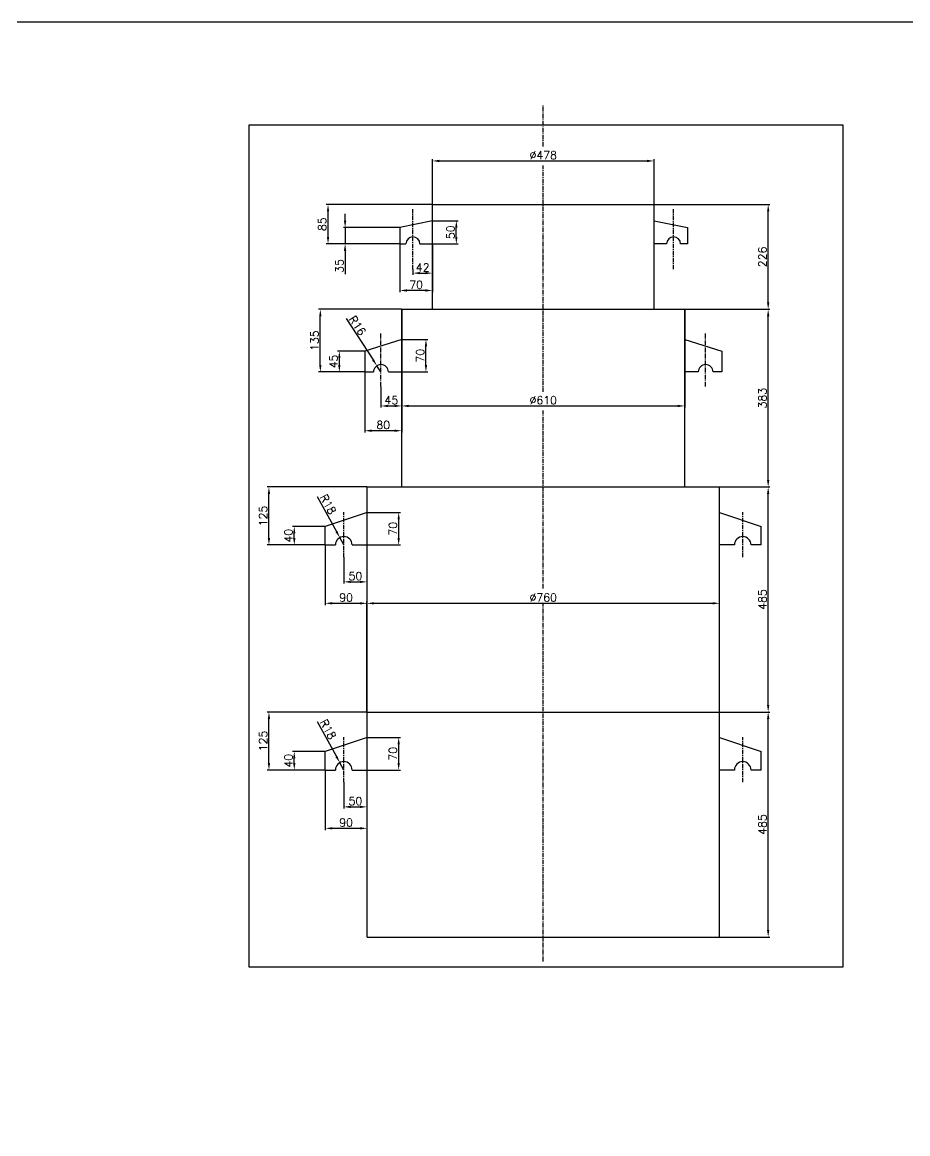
# Model space of a CAD drawing. Extents: x -13768 to 18086, y -10615 to 1188.
# Drawn here: x 2688 to 4598, y -5316 to -2920 of the extents above; entities that cross this region are included whole.
import ezdxf

# ---------------------------------------------------------------- set-up
doc = ezdxf.new("R2010")
doc.units = 0
doc.header["$LTSCALE"] = 7.5
doc.header["$MEASUREMENT"] = 0
doc.linetypes.add('CENTER', pattern=[2, 1.25, -0.25, 0.25, -0.25])
doc.layers.get('0').update_dxf_attribs({"linetype": 'CONTINUOUS'})
doc.layers.get('DEFPOINTS').update_dxf_attribs({"linetype": 'CONTINUOUS'})
doc.layers.add('CL', color=1, linetype='CENTER')
doc.layers.add('CO', color=3, linetype='CONTINUOUS')
doc.styles.add('ROMANS', font='ROMANS.SHX')
doc.dimstyles.new('7con5', dxfattribs={"dimscale": 7.5, "dimtxt": 2.3, "dimasz": 2, "dimexe": 0.5, "dimexo": 0.0625, "dimgap": 0.5, "dimtad": 1, "dimdec": 4, "dimdsep": 46, "dimtxsty": 'ROMANS', "dimcen": -2, "dimclrt": 7, "dimadec": 0, "dimazin": 0, "dimtfac": 0.869565, "dimtdec": 4, "dimtmove": 0, "dimatfit": 3, "dimfxl": 1, "dimtolj": 1, "dimarcsym": 0})

# ---------------------------------------------------------------- blocks, each defined once
blk = doc.blocks.new('*D699')
at = {"layer": 'CO', "color": 0, "lineweight": -2}
for p, q in [((4192.2, -4406.8), (4300.3, -4406.8)), ((4296.6, -4876.8), (4296.6, -4421.8)), ((4192.2, -4891.8), (4300.3, -4891.8))]:
    blk.add_line(p, q, dxfattribs=at)
at = {"layer": 'CO', "color": 0}
for points in [[(4294.1, -4421.8), (4299.1, -4421.8), (4296.6, -4406.8)], [(4294.1, -4876.8), (4299.1, -4876.8), (4296.6, -4891.8)]]:
    blk.add_solid(points, dxfattribs=at)
at = {"layer": 'DEFPOINTS', "color": 0}
for p in [(4191.7, -4406.8), (4296.6, -4406.8), (4191.7, -4891.8)]:
    blk.add_point(p, dxfattribs=at)
at = {"layer": 'CO', "color": 7, "insert": (4284.2, -4649.3), "char_height": 17.25, "attachment_point": 5, "rotation": 90, "style": 'ROMANS'}
blk.add_mtext('\\A1;485', dxfattribs=at)
blk = doc.blocks.new('*D700')
at = {"layer": 'CO', "color": 0, "lineweight": -2}
for p, q in [((4192.2, -3921.8), (4300.3, -3921.8)), ((4296.6, -4391.8), (4296.6, -3936.8)), ((4192.2, -4406.8), (4300.3, -4406.8))]:
    blk.add_line(p, q, dxfattribs=at)
at = {"layer": 'CO', "color": 0}
for points in [[(4294.1, -3936.8), (4299.1, -3936.8), (4296.6, -3921.8)], [(4294.1, -4391.8), (4299.1, -4391.8), (4296.6, -4406.8)]]:
    blk.add_solid(points, dxfattribs=at)
at = {"layer": 'DEFPOINTS', "color": 0}
for p in [(4191.7, -3921.8), (4296.6, -3921.8), (4191.7, -4406.8)]:
    blk.add_point(p, dxfattribs=at)
at = {"layer": 'CO', "color": 7, "insert": (4284.2, -4164.3), "char_height": 17.25, "attachment_point": 5, "rotation": 90, "style": 'ROMANS'}
blk.add_mtext('\\A1;485', dxfattribs=at)
blk = doc.blocks.new('*D701')
at = {"layer": 'CO', "color": 0, "lineweight": -2}
for p, q in [((4117.2, -3538.8), (4300.3, -3538.8)), ((4296.6, -3906.8), (4296.6, -3553.8)), ((4192.2, -3921.8), (4300.3, -3921.8))]:
    blk.add_line(p, q, dxfattribs=at)
at = {"layer": 'CO', "color": 0}
for points in [[(4294.1, -3553.8), (4299.1, -3553.8), (4296.6, -3538.8)], [(4294.1, -3906.8), (4299.1, -3906.8), (4296.6, -3921.8)]]:
    blk.add_solid(points, dxfattribs=at)
at = {"layer": 'DEFPOINTS', "color": 0}
for p in [(4116.7, -3538.8), (4296.6, -3538.8), (4191.7, -3921.8)]:
    blk.add_point(p, dxfattribs=at)
at = {"layer": 'CO', "color": 7, "insert": (4284.2, -3730.3), "char_height": 17.25, "attachment_point": 5, "rotation": 90, "style": 'ROMANS'}
blk.add_mtext('\\A1;383', dxfattribs=at)
blk = doc.blocks.new('*D702')
at = {"layer": 'CO', "color": 0, "lineweight": -2}
for p, q in [((4051.2, -3312.8), (4300.3, -3312.8)), ((4296.6, -3523.8), (4296.6, -3327.8)), ((4117.2, -3538.8), (4300.3, -3538.8))]:
    blk.add_line(p, q, dxfattribs=at)
at = {"layer": 'CO', "color": 0}
for points in [[(4294.1, -3327.8), (4299.1, -3327.8), (4296.6, -3312.8)], [(4294.1, -3523.8), (4299.1, -3523.8), (4296.6, -3538.8)]]:
    blk.add_solid(points, dxfattribs=at)
at = {"layer": 'DEFPOINTS', "color": 0}
for p in [(4050.7, -3312.8), (4296.6, -3312.8), (4116.7, -3538.8)]:
    blk.add_point(p, dxfattribs=at)
at = {"layer": 'CO', "color": 7, "insert": (4284.2, -3425.8), "char_height": 17.25, "attachment_point": 5, "rotation": 90, "style": 'ROMANS'}
blk.add_mtext('\\A1;226', dxfattribs=at)
blk = doc.blocks.new('*D703')
at = {"layer": 'CO', "color": 0, "lineweight": -2}
for p, q in [((3572.7, -3312.3), (3572.7, -3215.2)), ((3587.7, -3219), (4035.7, -3219)), ((4050.7, -3312.3), (4050.7, -3215.2))]:
    blk.add_line(p, q, dxfattribs=at)
at = {"layer": 'CO', "color": 0}
for points in [[(3587.7, -3216.5), (3587.7, -3221.5), (3572.7, -3219)], [(4035.7, -3216.5), (4035.7, -3221.5), (4050.7, -3219)]]:
    blk.add_solid(points, dxfattribs=at)
at = {"layer": 'DEFPOINTS', "color": 0}
for p in [(4050.7, -3219), (3572.7, -3312.8), (4050.7, -3312.8)]:
    blk.add_point(p, dxfattribs=at)
at = {"layer": 'CO', "color": 7, "insert": (3811.7, -3206.6), "char_height": 17.25, "attachment_point": 5, "style": 'ROMANS'}
blk.add_mtext('\\A1;%%C478', dxfattribs=at)
blk = doc.blocks.new('*D704')
at = {"layer": 'CO', "color": 0, "lineweight": -2}
for p, q in [((3506.7, -3539.3), (3506.7, -3750.8)), ((4116.7, -3539.3), (4116.7, -3750.8)), ((3521.7, -3747.1), (4101.7, -3747.1))]:
    blk.add_line(p, q, dxfattribs=at)
at = {"layer": 'CO', "color": 0}
for points in [[(3521.7, -3744.6), (3521.7, -3749.6), (3506.7, -3747.1)], [(4101.7, -3744.6), (4101.7, -3749.6), (4116.7, -3747.1)]]:
    blk.add_solid(points, dxfattribs=at)
at = {"layer": 'DEFPOINTS', "color": 0}
for p in [(3506.7, -3538.8), (4116.7, -3538.8), (4116.7, -3747.1)]:
    blk.add_point(p, dxfattribs=at)
at = {"layer": 'CO', "color": 7, "insert": (3811.7, -3734.7), "char_height": 17.25, "attachment_point": 5, "style": 'ROMANS'}
blk.add_mtext('\\A1;%%C610', dxfattribs=at)
blk = doc.blocks.new('*D705')
at = {"layer": 'CO', "color": 0, "lineweight": -2}
for p, q in [((3431.7, -4406.3), (3431.7, -4168.8)), ((3446.7, -4172.5), (4176.7, -4172.5)), ((4191.7, -4406.3), (4191.7, -4168.8))]:
    blk.add_line(p, q, dxfattribs=at)
at = {"layer": 'CO', "color": 0}
for points in [[(3446.7, -4170), (3446.7, -4175), (3431.7, -4172.5)], [(4176.7, -4170), (4176.7, -4175), (4191.7, -4172.5)]]:
    blk.add_solid(points, dxfattribs=at)
at = {"layer": 'DEFPOINTS', "color": 0}
for p in [(4191.7, -4172.5), (3431.7, -4406.8), (4191.7, -4406.8)]:
    blk.add_point(p, dxfattribs=at)
at = {"layer": 'CO', "color": 7, "insert": (3811.7, -4160.1), "char_height": 17.25, "attachment_point": 5, "style": 'ROMANS'}
blk.add_mtext('\\A1;%%C760', dxfattribs=at)
blk = doc.blocks.new('*D706')
at = {"layer": 'CO', "color": 0, "lineweight": -2}
for p, q in [((3431.3, -4406.8), (3216.5, -4406.8)), ((3220.3, -4516.8), (3220.3, -4421.8)), ((3341.3, -4531.8), (3216.5, -4531.8))]:
    blk.add_line(p, q, dxfattribs=at)
at = {"layer": 'CO', "color": 0}
for points in [[(3217.8, -4421.8), (3222.8, -4421.8), (3220.3, -4406.8)], [(3217.8, -4516.8), (3222.8, -4516.8), (3220.3, -4531.8)]]:
    blk.add_solid(points, dxfattribs=at)
at = {"layer": 'DEFPOINTS', "color": 0}
for p in [(3220.3, -4406.8), (3431.7, -4406.8), (3341.7, -4531.8)]:
    blk.add_point(p, dxfattribs=at)
at = {"layer": 'CO', "color": 7, "insert": (3207.9, -4469.3), "char_height": 17.25, "attachment_point": 5, "rotation": 90, "style": 'ROMANS'}
blk.add_mtext('\\A1;125', dxfattribs=at)
blk = doc.blocks.new('*D707')
at = {"layer": 'CO', "color": 0, "lineweight": -2}
for p, q in [((3432.2, -4461.8), (3503.8, -4461.8)), ((3500, -4516.8), (3500, -4476.8)), ((3432.2, -4531.8), (3503.8, -4531.8))]:
    blk.add_line(p, q, dxfattribs=at)
at = {"layer": 'CO', "color": 0}
for points in [[(3497.5, -4476.8), (3502.5, -4476.8), (3500, -4461.8)], [(3497.5, -4516.8), (3502.5, -4516.8), (3500, -4531.8)]]:
    blk.add_solid(points, dxfattribs=at)
at = {"layer": 'DEFPOINTS', "color": 0}
for p in [(3431.7, -4461.8), (3500, -4461.8), (3431.7, -4531.8)]:
    blk.add_point(p, dxfattribs=at)
at = {"layer": 'CO', "color": 7, "insert": (3487.7, -4496.8), "char_height": 17.25, "attachment_point": 5, "rotation": 90, "style": 'ROMANS'}
blk.add_mtext('\\A1;70', dxfattribs=at)
blk = doc.blocks.new('*D708')
at = {"layer": 'CO', "color": 0, "lineweight": -2}
for p, q in [((3341.3, -4491.8), (3271.1, -4491.8)), ((3274.9, -4516.8), (3274.9, -4506.8)), ((3341.3, -4531.8), (3271.1, -4531.8))]:
    blk.add_line(p, q, dxfattribs=at)
at = {"layer": 'CO', "color": 0}
for points in [[(3272.4, -4506.8), (3277.4, -4506.8), (3274.9, -4491.8)], [(3272.4, -4516.8), (3277.4, -4516.8), (3274.9, -4531.8)]]:
    blk.add_solid(points, dxfattribs=at)
at = {"layer": 'DEFPOINTS', "color": 0}
for p in [(3274.9, -4491.8), (3341.7, -4491.8), (3341.7, -4531.8)]:
    blk.add_point(p, dxfattribs=at)
at = {"layer": 'CO', "color": 7, "insert": (3262.5, -4511.8), "char_height": 17.25, "attachment_point": 5, "rotation": 90, "style": 'ROMANS'}
blk.add_mtext('\\A1;40', dxfattribs=at)
blk = doc.blocks.new('*D709')
at = {"layer": 'CO', "color": 0, "lineweight": -2}
for p, q in [((3431.7, -4532.3), (3431.7, -4615.1)), ((3381.7, -4558.2), (3381.7, -4615.1)), ((3396.7, -4611.3), (3416.7, -4611.3))]:
    blk.add_line(p, q, dxfattribs=at)
at = {"layer": 'CO', "color": 0}
for points in [[(3396.7, -4608.8), (3396.7, -4613.8), (3381.7, -4611.3)], [(3416.7, -4608.8), (3416.7, -4613.8), (3431.7, -4611.3)]]:
    blk.add_solid(points, dxfattribs=at)
at = {"layer": 'DEFPOINTS', "color": 0}
for p in [(3431.7, -4531.8), (3381.7, -4557.7), (3431.7, -4611.3)]:
    blk.add_point(p, dxfattribs=at)
at = {"layer": 'CO', "color": 7, "insert": (3406.7, -4598.9), "char_height": 17.25, "attachment_point": 5, "style": 'ROMANS'}
blk.add_mtext('\\A1;50', dxfattribs=at)
blk = doc.blocks.new('*D710')
at = {"layer": 'CO', "color": 0, "lineweight": -2}
for p, q in [((3341.7, -4532.3), (3341.7, -4661.3)), ((3431.7, -4532.7), (3431.7, -4661.3)), ((3356.7, -4657.5), (3416.7, -4657.5))]:
    blk.add_line(p, q, dxfattribs=at)
at = {"layer": 'CO', "color": 0}
for points in [[(3356.7, -4655), (3356.7, -4660), (3341.7, -4657.5)], [(3416.7, -4655), (3416.7, -4660), (3431.7, -4657.5)]]:
    blk.add_solid(points, dxfattribs=at)
at = {"layer": 'DEFPOINTS', "color": 0}
for p in [(3341.7, -4531.8), (3431.7, -4532.3), (3431.7, -4657.5)]:
    blk.add_point(p, dxfattribs=at)
at = {"layer": 'CO', "color": 7, "insert": (3386.7, -4645.1), "char_height": 17.25, "attachment_point": 5, "style": 'ROMANS'}
blk.add_mtext('\\A1;90', dxfattribs=at)
blk = doc.blocks.new('*D711')
at = {"layer": 'CO', "color": 0, "lineweight": -2}
for p, q in [((3324.6, -4427.3), (3365.9, -4502.8)), ((3381.7, -4531.8), (3373.1, -4516))]:
    blk.add_line(p, q, dxfattribs=at)
at = {"layer": 'CO', "color": 0}
blk.add_solid([(3368.1, -4501.6), (3363.7, -4504), (3373.1, -4516)], dxfattribs=at)
at = {"layer": 'DEFPOINTS', "color": 0}
for p in [(3373.1, -4516), (3381.7, -4531.8)]:
    blk.add_point(p, dxfattribs=at)
at = {"layer": 'CO', "color": 7, "insert": (3347.9, -4444.1), "char_height": 17.25, "attachment_point": 5, "rotation": 298.657, "style": 'ROMANS'}
blk.add_mtext('\\A1;R18', dxfattribs=at)
blk = doc.blocks.new('*D712')
at = {"layer": 'CO', "color": 0, "lineweight": -2}
for p, q in [((3386.5, -3558.9), (3444.8, -3647.9)), ((3461.7, -3673.8), (3453, -3660.4))]:
    blk.add_line(p, q, dxfattribs=at)
at = {"layer": 'CO', "color": 0}
blk.add_solid([(3446.8, -3646.5), (3442.7, -3649.2), (3453, -3660.4)], dxfattribs=at)
at = {"layer": 'DEFPOINTS', "color": 0}
for p in [(3453, -3660.4), (3461.7, -3673.8)]:
    blk.add_point(p, dxfattribs=at)
at = {"layer": 'CO', "color": 7, "insert": (3411.1, -3573.8), "char_height": 17.25, "attachment_point": 5, "rotation": 303.205, "style": 'ROMANS'}
blk.add_mtext('\\A1;R16', dxfattribs=at)
blk = doc.blocks.new('*D713')
at = {"layer": 'CO', "color": 0, "lineweight": -2}
for p, q in [((3506.7, -3674.3), (3506.7, -3750.8)), ((3461.7, -3705.6), (3461.7, -3750.8)), ((3476.7, -3747.1), (3491.7, -3747.1))]:
    blk.add_line(p, q, dxfattribs=at)
at = {"layer": 'CO', "color": 0}
for points in [[(3476.7, -3744.6), (3476.7, -3749.6), (3461.7, -3747.1)], [(3491.7, -3744.6), (3491.7, -3749.6), (3506.7, -3747.1)]]:
    blk.add_solid(points, dxfattribs=at)
at = {"layer": 'DEFPOINTS', "color": 0}
for p in [(3506.7, -3673.8), (3461.7, -3705.2), (3506.7, -3747.1)]:
    blk.add_point(p, dxfattribs=at)
at = {"layer": 'CO', "color": 7, "insert": (3484.2, -3734.7), "char_height": 17.25, "attachment_point": 5, "style": 'ROMANS'}
blk.add_mtext('\\A1;45', dxfattribs=at)
blk = doc.blocks.new('*D714')
at = {"layer": 'CO', "color": 0, "lineweight": -2}
for p, q in [((3426.7, -3674.3), (3426.7, -3804.2)), ((3506.7, -3674.7), (3506.7, -3804.2)), ((3491.7, -3800.5), (3441.7, -3800.5))]:
    blk.add_line(p, q, dxfattribs=at)
at = {"layer": 'CO', "color": 0}
for points in [[(3441.7, -3798), (3441.7, -3803), (3426.7, -3800.5)], [(3491.7, -3798), (3491.7, -3803), (3506.7, -3800.5)]]:
    blk.add_solid(points, dxfattribs=at)
at = {"layer": 'DEFPOINTS', "color": 0}
for p in [(3426.7, -3673.8), (3506.7, -3674.3), (3426.7, -3800.5)]:
    blk.add_point(p, dxfattribs=at)
at = {"layer": 'CO', "color": 7, "insert": (3466.7, -3788.1), "char_height": 17.25, "attachment_point": 5, "style": 'ROMANS'}
blk.add_mtext('\\A1;80', dxfattribs=at)
blk = doc.blocks.new('*D715')
at = {"layer": 'CO', "color": 0, "lineweight": -2}
for p, q in [((3507.2, -3603.8), (3562.6, -3603.8)), ((3558.8, -3658.8), (3558.8, -3618.8)), ((3507.2, -3673.8), (3562.6, -3673.8))]:
    blk.add_line(p, q, dxfattribs=at)
at = {"layer": 'CO', "color": 0}
for points in [[(3556.3, -3618.8), (3561.3, -3618.8), (3558.8, -3603.8)], [(3556.3, -3658.8), (3561.3, -3658.8), (3558.8, -3673.8)]]:
    blk.add_solid(points, dxfattribs=at)
at = {"layer": 'DEFPOINTS', "color": 0}
for p in [(3506.7, -3603.8), (3558.8, -3603.8), (3506.7, -3673.8)]:
    blk.add_point(p, dxfattribs=at)
at = {"layer": 'CO', "color": 7, "insert": (3546.4, -3638.8), "char_height": 17.25, "attachment_point": 5, "rotation": 90, "style": 'ROMANS'}
blk.add_mtext('\\A1;70', dxfattribs=at)
blk = doc.blocks.new('*D716')
at = {"layer": 'CO', "color": 0, "lineweight": -2}
for p, q in [((3426.3, -3628.8), (3368.3, -3628.8)), ((3372.1, -3658.8), (3372.1, -3643.8)), ((3426.3, -3673.8), (3368.3, -3673.8))]:
    blk.add_line(p, q, dxfattribs=at)
at = {"layer": 'CO', "color": 0}
for points in [[(3369.6, -3643.8), (3374.6, -3643.8), (3372.1, -3628.8)], [(3369.6, -3658.8), (3374.6, -3658.8), (3372.1, -3673.8)]]:
    blk.add_solid(points, dxfattribs=at)
at = {"layer": 'DEFPOINTS', "color": 0}
for p in [(3372.1, -3628.8), (3426.7, -3628.8), (3426.7, -3673.8)]:
    blk.add_point(p, dxfattribs=at)
at = {"layer": 'CO', "color": 7, "insert": (3359.7, -3651.3), "char_height": 17.25, "attachment_point": 5, "rotation": 90, "style": 'ROMANS'}
blk.add_mtext('\\A1;45', dxfattribs=at)
blk = doc.blocks.new('*D717')
at = {"layer": 'CO', "color": 0, "lineweight": -2}
for p, q in [((3506.3, -3538.8), (3327.4, -3538.8)), ((3331.1, -3658.8), (3331.1, -3553.8)), ((3425.8, -3673.8), (3327.4, -3673.8))]:
    blk.add_line(p, q, dxfattribs=at)
at = {"layer": 'CO', "color": 0}
for points in [[(3328.6, -3553.8), (3333.6, -3553.8), (3331.1, -3538.8)], [(3328.6, -3658.8), (3333.6, -3658.8), (3331.1, -3673.8)]]:
    blk.add_solid(points, dxfattribs=at)
at = {"layer": 'DEFPOINTS', "color": 0}
for p in [(3331.1, -3538.8), (3506.7, -3538.8), (3426.3, -3673.8)]:
    blk.add_point(p, dxfattribs=at)
at = {"layer": 'CO', "color": 7, "insert": (3318.8, -3606.3), "char_height": 17.25, "attachment_point": 5, "rotation": 90, "style": 'ROMANS'}
blk.add_mtext('\\A1;135', dxfattribs=at)
blk = doc.blocks.new('*D718')
at = {"layer": 'CO', "color": 0, "lineweight": -2}
for p, q in [((3572.7, -3398.3), (3572.7, -3464.6)), ((3530.7, -3452.4), (3530.7, -3464.6)), ((3545.7, -3460.8), (3557.7, -3460.8))]:
    blk.add_line(p, q, dxfattribs=at)
at = {"layer": 'CO', "color": 0}
for points in [[(3545.7, -3458.3), (3545.7, -3463.3), (3530.7, -3460.8)], [(3557.7, -3458.3), (3557.7, -3463.3), (3572.7, -3460.8)]]:
    blk.add_solid(points, dxfattribs=at)
at = {"layer": 'DEFPOINTS', "color": 0}
for p in [(3572.7, -3397.8), (3530.7, -3452), (3572.7, -3460.8)]:
    blk.add_point(p, dxfattribs=at)
at = {"layer": 'CO', "color": 7, "insert": (3551.7, -3448.5), "char_height": 17.25, "attachment_point": 5, "style": 'ROMANS'}
blk.add_mtext('\\A1;42', dxfattribs=at)
blk = doc.blocks.new('*D719')
at = {"layer": 'CO', "color": 0, "lineweight": -2}
for p, q in [((3572.3, -3312.8), (3344, -3312.8)), ((3347.7, -3382.8), (3347.7, -3327.8)), ((3502.3, -3397.8), (3344, -3397.8))]:
    blk.add_line(p, q, dxfattribs=at)
at = {"layer": 'CO', "color": 0}
for points in [[(3345.2, -3327.8), (3350.2, -3327.8), (3347.7, -3312.8)], [(3345.2, -3382.8), (3350.2, -3382.8), (3347.7, -3397.8)]]:
    blk.add_solid(points, dxfattribs=at)
at = {"layer": 'DEFPOINTS', "color": 0}
for p in [(3347.7, -3312.8), (3572.7, -3312.8), (3502.7, -3397.8)]:
    blk.add_point(p, dxfattribs=at)
at = {"layer": 'CO', "color": 7, "insert": (3335.3, -3355.3), "char_height": 17.25, "attachment_point": 5, "rotation": 90, "style": 'ROMANS'}
blk.add_mtext('\\A1;85', dxfattribs=at)
blk = doc.blocks.new('*D720')
at = {"layer": 'CO', "color": 0, "lineweight": -2}
for p, q in [((3573.2, -3347.8), (3628.1, -3347.8)), ((3624.3, -3382.8), (3624.3, -3362.8)), ((3573.2, -3397.8), (3628.1, -3397.8))]:
    blk.add_line(p, q, dxfattribs=at)
at = {"layer": 'CO', "color": 0}
for points in [[(3621.8, -3362.8), (3626.8, -3362.8), (3624.3, -3347.8)], [(3621.8, -3382.8), (3626.8, -3382.8), (3624.3, -3397.8)]]:
    blk.add_solid(points, dxfattribs=at)
at = {"layer": 'DEFPOINTS', "color": 0}
for p in [(3572.7, -3347.8), (3624.3, -3347.8), (3572.7, -3397.8)]:
    blk.add_point(p, dxfattribs=at)
at = {"layer": 'CO', "color": 7, "insert": (3611.9, -3372.8), "char_height": 17.25, "attachment_point": 5, "rotation": 90, "style": 'ROMANS'}
blk.add_mtext('\\A1;50', dxfattribs=at)
blk = doc.blocks.new('*D721')
at = {"layer": 'CO', "color": 0, "lineweight": -2}
for p, q in [((3384.5, -3347.8), (3384.5, -3332.8)), ((3502.3, -3362.8), (3380.8, -3362.8)), ((3384.5, -3362.8), (3384.5, -3397.8)), ((3501.8, -3397.8), (3380.8, -3397.8)), ((3384.5, -3412.8), (3384.5, -3463.2))]:
    blk.add_line(p, q, dxfattribs=at)
at = {"layer": 'CO', "color": 0}
for points in [[(3382, -3347.8), (3387, -3347.8), (3384.5, -3362.8)], [(3382, -3412.8), (3387, -3412.8), (3384.5, -3397.8)]]:
    blk.add_solid(points, dxfattribs=at)
at = {"layer": 'DEFPOINTS', "color": 0}
for p in [(3502.7, -3362.8), (3384.5, -3397.8), (3502.3, -3397.8)]:
    blk.add_point(p, dxfattribs=at)
at = {"layer": 'CO', "color": 7, "insert": (3372.2, -3445.5), "char_height": 17.25, "attachment_point": 5, "rotation": 90, "style": 'ROMANS'}
blk.add_mtext('\\A1;35', dxfattribs=at)
blk = doc.blocks.new('*D722')
at = {"layer": 'CO', "color": 0, "lineweight": -2}
for p, q in [((3502.7, -3398.3), (3502.7, -3502)), ((3572.7, -3398.3), (3572.7, -3502)), ((3557.7, -3498.2), (3517.7, -3498.2))]:
    blk.add_line(p, q, dxfattribs=at)
at = {"layer": 'CO', "color": 0}
for points in [[(3517.7, -3495.7), (3517.7, -3500.7), (3502.7, -3498.2)], [(3557.7, -3495.7), (3557.7, -3500.7), (3572.7, -3498.2)]]:
    blk.add_solid(points, dxfattribs=at)
at = {"layer": 'DEFPOINTS', "color": 0}
for p in [(3502.7, -3397.8), (3572.7, -3397.8), (3502.7, -3498.2)]:
    blk.add_point(p, dxfattribs=at)
at = {"layer": 'CO', "color": 7, "insert": (3537.7, -3485.8), "char_height": 17.25, "attachment_point": 5, "style": 'ROMANS'}
blk.add_mtext('\\A1;70', dxfattribs=at)
blk = doc.blocks.new('*D723')
at = {"layer": 'CO', "color": 0, "lineweight": -2}
for p, q in [((3431.3, -3921.8), (3216.5, -3921.8)), ((3220.3, -4031.8), (3220.3, -3936.8)), ((3341.3, -4046.8), (3216.5, -4046.8))]:
    blk.add_line(p, q, dxfattribs=at)
at = {"layer": 'CO', "color": 0}
for points in [[(3217.8, -3936.8), (3222.8, -3936.8), (3220.3, -3921.8)], [(3217.8, -4031.8), (3222.8, -4031.8), (3220.3, -4046.8)]]:
    blk.add_solid(points, dxfattribs=at)
at = {"layer": 'DEFPOINTS', "color": 0}
for p in [(3220.3, -3921.8), (3431.7, -3921.8), (3341.7, -4046.8)]:
    blk.add_point(p, dxfattribs=at)
at = {"layer": 'CO', "color": 7, "insert": (3207.9, -3984.3), "char_height": 17.25, "attachment_point": 5, "rotation": 90, "style": 'ROMANS'}
blk.add_mtext('\\A1;125', dxfattribs=at)
blk = doc.blocks.new('*D724')
at = {"layer": 'CO', "color": 0, "lineweight": -2}
for p, q in [((3432.2, -3976.8), (3503.8, -3976.8)), ((3500, -4031.8), (3500, -3991.8)), ((3432.2, -4046.8), (3503.8, -4046.8))]:
    blk.add_line(p, q, dxfattribs=at)
at = {"layer": 'CO', "color": 0}
for points in [[(3497.5, -3991.8), (3502.5, -3991.8), (3500, -3976.8)], [(3497.5, -4031.8), (3502.5, -4031.8), (3500, -4046.8)]]:
    blk.add_solid(points, dxfattribs=at)
at = {"layer": 'DEFPOINTS', "color": 0}
for p in [(3431.7, -3976.8), (3500, -3976.8), (3431.7, -4046.8)]:
    blk.add_point(p, dxfattribs=at)
at = {"layer": 'CO', "color": 7, "insert": (3487.7, -4011.8), "char_height": 17.25, "attachment_point": 5, "rotation": 90, "style": 'ROMANS'}
blk.add_mtext('\\A1;70', dxfattribs=at)
blk = doc.blocks.new('*D725')
at = {"layer": 'CO', "color": 0, "lineweight": -2}
for p, q in [((3341.3, -4006.8), (3271.1, -4006.8)), ((3274.9, -4031.8), (3274.9, -4021.8)), ((3341.3, -4046.8), (3271.1, -4046.8))]:
    blk.add_line(p, q, dxfattribs=at)
at = {"layer": 'CO', "color": 0}
for points in [[(3272.4, -4021.8), (3277.4, -4021.8), (3274.9, -4006.8)], [(3272.4, -4031.8), (3277.4, -4031.8), (3274.9, -4046.8)]]:
    blk.add_solid(points, dxfattribs=at)
at = {"layer": 'DEFPOINTS', "color": 0}
for p in [(3274.9, -4006.8), (3341.7, -4006.8), (3341.7, -4046.8)]:
    blk.add_point(p, dxfattribs=at)
at = {"layer": 'CO', "color": 7, "insert": (3262.5, -4026.8), "char_height": 17.25, "attachment_point": 5, "rotation": 90, "style": 'ROMANS'}
blk.add_mtext('\\A1;40', dxfattribs=at)
blk = doc.blocks.new('*D726')
at = {"layer": 'CO', "color": 0, "lineweight": -2}
for p, q in [((3431.7, -4047.3), (3431.7, -4130.1)), ((3381.7, -4073.2), (3381.7, -4130.1)), ((3396.7, -4126.3), (3416.7, -4126.3))]:
    blk.add_line(p, q, dxfattribs=at)
at = {"layer": 'CO', "color": 0}
for points in [[(3396.7, -4123.8), (3396.7, -4128.8), (3381.7, -4126.3)], [(3416.7, -4123.8), (3416.7, -4128.8), (3431.7, -4126.3)]]:
    blk.add_solid(points, dxfattribs=at)
at = {"layer": 'DEFPOINTS', "color": 0}
for p in [(3431.7, -4046.8), (3381.7, -4072.7), (3431.7, -4126.3)]:
    blk.add_point(p, dxfattribs=at)
at = {"layer": 'CO', "color": 7, "insert": (3406.7, -4113.9), "char_height": 17.25, "attachment_point": 5, "style": 'ROMANS'}
blk.add_mtext('\\A1;50', dxfattribs=at)
blk = doc.blocks.new('*D727')
at = {"layer": 'CO', "color": 0, "lineweight": -2}
for p, q in [((3341.7, -4047.3), (3341.7, -4176.3)), ((3431.7, -4047.7), (3431.7, -4176.3)), ((3356.7, -4172.5), (3416.7, -4172.5))]:
    blk.add_line(p, q, dxfattribs=at)
at = {"layer": 'CO', "color": 0}
for points in [[(3356.7, -4170), (3356.7, -4175), (3341.7, -4172.5)], [(3416.7, -4170), (3416.7, -4175), (3431.7, -4172.5)]]:
    blk.add_solid(points, dxfattribs=at)
at = {"layer": 'DEFPOINTS', "color": 0}
for p in [(3341.7, -4046.8), (3431.7, -4047.3), (3431.7, -4172.5)]:
    blk.add_point(p, dxfattribs=at)
at = {"layer": 'CO', "color": 7, "insert": (3386.7, -4160.1), "char_height": 17.25, "attachment_point": 5, "style": 'ROMANS'}
blk.add_mtext('\\A1;90', dxfattribs=at)
blk = doc.blocks.new('*D728')
at = {"layer": 'CO', "color": 0, "lineweight": -2}
for p, q in [((3324.6, -3942.3), (3365.9, -4017.8)), ((3381.7, -4046.8), (3373.1, -4031))]:
    blk.add_line(p, q, dxfattribs=at)
at = {"layer": 'CO', "color": 0}
blk.add_solid([(3368.1, -4016.6), (3363.7, -4019), (3373.1, -4031)], dxfattribs=at)
at = {"layer": 'DEFPOINTS', "color": 0}
for p in [(3373.1, -4031), (3381.7, -4046.8)]:
    blk.add_point(p, dxfattribs=at)
at = {"layer": 'CO', "color": 7, "insert": (3347.9, -3959.1), "char_height": 17.25, "attachment_point": 5, "rotation": 298.657, "style": 'ROMANS'}
blk.add_mtext('\\A1;R18', dxfattribs=at)

msp = doc.modelspace()

# ---------------------------------------------------------------- linework, layer by layer
for p, q in [((3572.72866, -3312.80142), (4050.72866, -3312.80142)), ((3572.72866, -3538.80142), (3572.72866, -3312.80142)), ((4050.72866, -3538.80142), (4050.72866, -3312.80142)), ((3572.72866, -3347.80142), (3502.72866, -3362.80142)), ((4050.72866, -3347.80142), (4122.72866, -3362.80142)), ((3502.72866, -3362.80142), (3502.72866, -3397.80142)), ((4122.72866, -3362.80142), (4122.72866, -3397.80142)), ((3502.72866, -3397.80142), (3515.72866, -3397.80142)), ((3545.72866, -3397.80142), (3572.72866, -3397.80142)), ((4077.72866, -3397.80142), (4050.72866, -3397.80142)), ((4122.72866, -3397.80142), (4107.72866, -3397.80142)), ((3506.72866, -3538.80142), (4116.72866, -3538.80142)), ((3506.72866, -3921.80142), (3506.72866, -3538.80142)), ((4116.72866, -3921.80142), (4116.72866, -3538.80142)), ((3506.72866, -3603.80142), (3426.72866, -3628.80142)), ((4116.72866, -3603.80142), (4196.72866, -3628.80142)), ((3426.72866, -3628.80142), (3426.72866, -3673.80142)), ((4196.72866, -3628.80142), (4196.72866, -3673.80142)), ((3426.72866, -3673.80142), (3445.72866, -3673.80142)), ((3477.72866, -3673.80142), (3506.72866, -3673.80142)), ((4145.72866, -3673.80142), (4116.72866, -3673.80142)), ((4196.72866, -3673.80142), (4177.72866, -3673.80142)), ((3431.72866, -3921.80142), (4191.72866, -3921.80142)), ((3431.72866, -4891.80142), (3431.72866, -3921.80142)), ((4191.72866, -4891.80142), (4191.72866, -3921.80142)), ((3431.72866, -3976.80142), (3341.72866, -4006.80142)), ((4191.72866, -3976.80142), (4281.72866, -4006.80142)), ((3341.72866, -4046.80142), (3341.72866, -4006.80142)), ((4281.72866, -4046.80142), (4281.72866, -4006.80142)), ((3341.72866, -4046.80142), (3363.72866, -4046.80142)), ((3399.72866, -4046.80142), (3431.72866, -4046.80142)), ((4223.72866, -4046.80142), (4191.72866, -4046.80142)), ((4281.72866, -4046.80142), (4259.72866, -4046.80142)), ((3431.72866, -4406.80142), (4191.72866, -4406.80142)), ((3431.72866, -4461.80142), (3341.72866, -4491.80142)), ((4191.72866, -4461.80142), (4281.72866, -4491.80142)), ((3341.72866, -4531.80142), (3341.72866, -4491.80142)), ((4281.72866, -4531.80142), (4281.72866, -4491.80142)), ((3341.72866, -4531.80142), (3363.72866, -4531.80142)), ((3399.72866, -4531.80142), (3431.72866, -4531.80142)), ((4223.72866, -4531.80142), (4191.72866, -4531.80142)), ((4281.72866, -4531.80142), (4259.72866, -4531.80142)), ((3431.72866, -4891.80142), (4191.72866, -4891.80142))]:
    msp.add_line(p, q)
for centre, radius, start in [((3530.72866, -3397.80142), 15, 0), ((4092.72866, -3397.80142), 15, 0), ((3461.72866, -3673.80142), 16, 0), ((4161.72866, -3673.80142), 16, 0), ((3381.72866, -4046.80142), 18, 360), ((4241.72866, -4046.80142), 18, 360), ((3381.72866, -4531.80142), 18, 360), ((4241.72866, -4531.80142), 18, 360)]:
    msp.add_arc(centre, radius, start, 180)
at = {"layer": 'CL'}
for p, q in [((3811.72866, -3187.68262), (3811.72866, -3098.77391)), ((3811.72866, -3716.81742), (3811.72866, -3229.10757)), ((3530.72866, -3451.963), (3530.72866, -3322.80179)), ((4092.72866, -3451.963), (4092.72866, -3322.80179)), ((3461.72866, -3705.16628), (3461.72866, -3590.78034)), ((4161.72866, -3705.16628), (4161.72866, -3590.78034)), ((3811.72866, -4140.48021), (3811.72866, -3756.57868)), ((3381.72866, -4072.71354), (3381.72866, -3975.82326)), ((4241.72866, -4072.71354), (4241.72866, -3975.82326)), ((3811.72866, -4944.6798), (3811.72866, -4172.5056)), ((3381.72866, -4557.71354), (3381.72866, -4460.82326)), ((4241.72866, -4557.71354), (4241.72866, -4460.82326))]:
    msp.add_line(p, q, dxfattribs=at)
at = {"layer": 'CO'}
for points in [[(4877.8552, -2920.03003), (779.34992, -2920.03003), (779.34992, -7309.92173), (4877.8552, -7309.92173)], [(3177.39984, -3141.1589), (4457.19994, -3141.1589), (4457.19994, -4956.94104), (3177.39984, -4956.94104)]]:
    msp.add_lwpolyline(points, close=True, dxfattribs=at)

# ---------------------------------------------------------------- dimensions: what is measured, and where the dimension line sits
for base, p1, p2, picture, middle in [((4050.72866, -3218.98966), (3572.72866, -3312.80142), (4050.72866, -3312.80142), '*D703', (3811.72866, -3206.61466)), ((4116.72866, -3747.07668), (3506.72866, -3538.80142), (4116.72866, -3538.80142), '*D704', (3811.72866, -3734.70168)), ((4191.72866, -4172.5056), (3431.72866, -4406.80142), (4191.72866, -4406.80142), '*D705', (3811.72866, -4160.1306))]:
    dim = msp.add_linear_dim(base=base, p1=p1, p2=p2, text='%%C<>', dimstyle='7con5', dxfattribs=at)
    dim.commit()
    dim.dimension.update_dxf_attribs({"geometry": picture, "text_midpoint": middle})
for base, p1, p2, picture, middle in [((3347.70752, -3312.80142), (3502.72866, -3397.80142), (3572.72866, -3312.80142), '*D719', (3335.33252, -3355.30142)), ((3384.54158, -3397.80142), (3502.72866, -3362.80142), (3502.25991, -3397.80142), '*D721', (3372.16658, -3445.51571)), ((3624.32426, -3347.80142), (3572.72866, -3397.80142), (3572.72866, -3347.80142), '*D720', (3611.94926, -3372.80142)), ((3331.14539, -3538.80142), (3426.25991, -3673.80142), (3506.72866, -3538.80142), '*D717', (3318.77039, -3606.30142)), ((3558.82419, -3603.80142), (3506.72866, -3673.80142), (3506.72866, -3603.80142), '*D715', (3546.44919, -3638.80142)), ((3372.06159, -3628.80142), (3426.72866, -3673.80142), (3426.72866, -3628.80142), '*D716', (3359.68659, -3651.30142)), ((3220.2725, -3921.80142), (3341.72866, -4046.80142), (3431.72866, -3921.80142), '*D723', (3207.8975, -3984.30142)), ((3500.02736, -3976.80142), (3431.72866, -4046.80142), (3431.72866, -3976.80142), '*D724', (3487.65236, -4011.80142)), ((3274.8588, -4006.80142), (3341.72866, -4046.80142), (3341.72866, -4006.80142), '*D725', (3262.4838, -4026.80142)), ((3220.2725, -4406.80142), (3341.72866, -4531.80142), (3431.72866, -4406.80142), '*D706', (3207.8975, -4469.30142)), ((4296.55708, -4406.80142), (4191.72866, -4891.80142), (4191.72866, -4406.80142), '*D699', (4284.18208, -4649.30142)), ((3500.02736, -4461.80142), (3431.72866, -4531.80142), (3431.72866, -4461.80142), '*D707', (3487.65236, -4496.80142)), ((3274.8588, -4491.80142), (3341.72866, -4531.80142), (3341.72866, -4491.80142), '*D708', (3262.4838, -4511.80142))]:
    dim = msp.add_linear_dim(base=base, p1=p1, p2=p2, angle=90, dimstyle='7con5', dxfattribs=at)
    dim.commit()
    dim.dimension.update_dxf_attribs({"geometry": picture, "text_midpoint": middle})
for base, p1, p2, picture, middle in [((4296.55708, -3312.80142), (4116.72866, -3538.80142), (4050.72866, -3312.80142), '*D702', (4284.18208, -3425.80142)), ((4296.55708, -3538.80142), (4191.72866, -3921.80142), (4116.72866, -3538.80142), '*D701', (4284.18208, -3730.30142)), ((4296.55708, -3921.80142), (4191.72866, -4406.80142), (4191.72866, -3921.80142), '*D700', (4284.18208, -4164.30142))]:
    dim = msp.add_linear_dim(base=base, p1=p1, p2=p2, angle=90, dimstyle='7con5', override={"dimtmove": 1}, dxfattribs=at)
    dim.commit()
    dim.dimension.update_dxf_attribs({"geometry": picture, "text_midpoint": middle})
for base, p1, p2, picture, middle in [((3502.72866, -3498.22332), (3572.72866, -3397.80142), (3502.72866, -3397.80142), '*D722', (3537.72866, -3485.84832)), ((3572.72866, -3460.84121), (3530.72866, -3451.963), (3572.72866, -3397.80142), '*D718', (3551.72866, -3448.46621)), ((3426.72866, -3800.46783), (3506.72866, -3674.27017), (3426.72866, -3673.80142), '*D714', (3466.72866, -3788.09283)), ((3506.72866, -3747.07668), (3461.72866, -3705.16628), (3506.72866, -3673.80142), '*D713', (3484.22866, -3734.70168)), ((3431.72866, -4172.5056), (3341.72866, -4046.80142), (3431.72866, -4047.27017), '*D727', (3386.72866, -4160.1306)), ((3431.72866, -4126.31033), (3381.72866, -4072.71354), (3431.72866, -4046.80142), '*D726', (3406.72866, -4113.93533)), ((3431.72866, -4657.5056), (3341.72866, -4531.80142), (3431.72866, -4532.27017), '*D710', (3386.72866, -4645.1306)), ((3431.72866, -4611.31033), (3381.72866, -4557.71354), (3431.72866, -4531.80142), '*D709', (3406.72866, -4598.93533))]:
    dim = msp.add_linear_dim(base=base, p1=p1, p2=p2, dimstyle='7con5', dxfattribs=at)
    dim.commit()
    dim.dimension.update_dxf_attribs({"geometry": picture, "text_midpoint": middle})
for center, mpoint, picture, middle in [((3461.72866, -3673.80142), (3452.96648, -3660.41395), '*D712', (3400.72532, -3580.59624)), ((3381.72866, -4046.80142), (3373.0965, -4031.0063), '*D728', (3337.02657, -3965.00555)), ((3381.72866, -4531.80142), (3373.0965, -4516.0063), '*D711', (3337.02657, -4450.00555))]:
    dim = msp.add_radius_dim(center=center, mpoint=mpoint, dimstyle='7con5', dxfattribs=at)
    dim.commit()
    dim.dimension.update_dxf_attribs({"geometry": picture, "text_midpoint": middle, "dimtype": 164})

doc.saveas('drawing.dxf')
